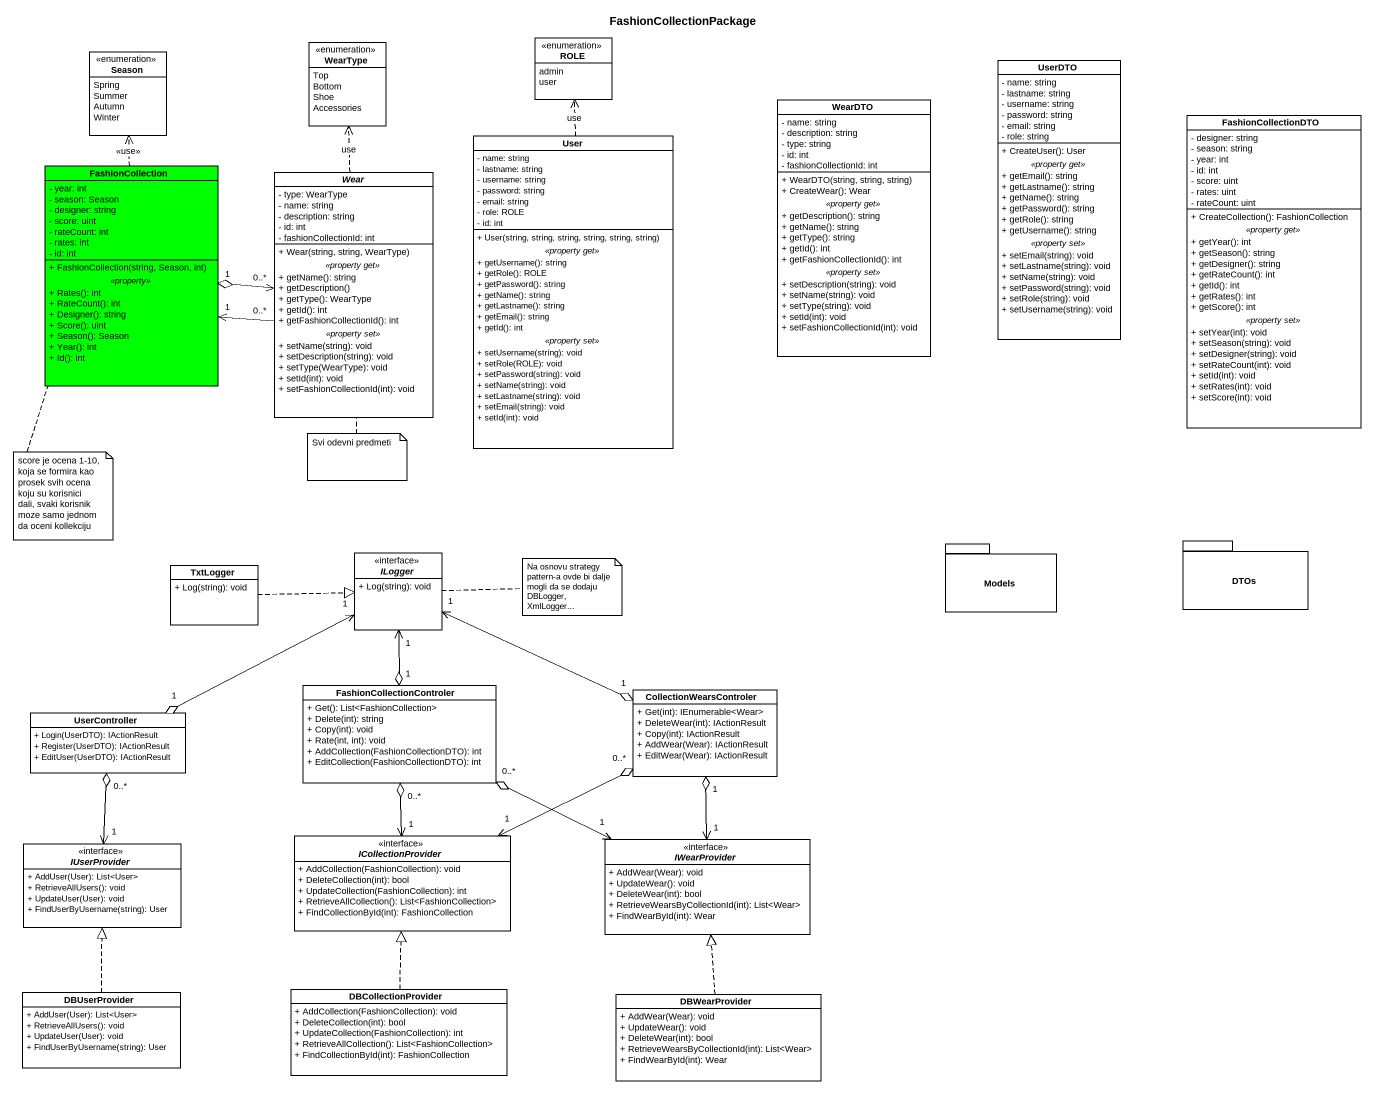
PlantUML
@startuml
title FashionCollectionPackage
hide circle
hide empty members
skinparam classAttributeIconSize 0
enum WearType {
  Top
  Bottom
  Shoe
  Accessories
}
enum ROLE {
  admin
  user
}
enum Season {
  Spring
  Summer
  Autumn
  Winter
}
class UserDTO {
  - name: string
  - lastname: string
  - username: string
  - password: string
  - email: string
  - role: string
  --
  + CreateUser(): User
  .. <<property get>> ..
  + getEmail(): string
  + getLastname(): string
  + getName(): string
  + getPassword(): string
  + getRole(): string
  + getUsername(): string
  .. <<property set>> ..
  + setEmail(string): void
  + setLastname(string): void
  + setName(string): void
  + setPassword(string): void
  + setRole(string): void
  + setUsername(string): void
}
class WearDTO {
  - name: string
  - description: string
  - type: string
  - id: int
  - fashionCollectionId: int
  --
  + WearDTO(string, string, string)
  + CreateWear(): Wear
  .. <<property get>> ..
  + getDescription(): string
  + getName(): string
  + getType(): string
  + getId(): int
  + getFashionCollectionId(): int
  .. <<property set>> ..
  + setDescription(string): void
  + setName(string): void
  + setType(string): void
  + setId(int): void
  + setFashionCollectionId(int): void
}
class FashionCollectionDTO {
  - designer: string
  - season: string
  - year: int
  - id: int
  - score: uint
  - rates: uint
  - rateCount: uint
  --
  + CreateCollection(): FashionCollection
  .. <<property get>> ..
  + getYear(): int
  + getSeason(): string
  + getDesigner(): string
  + getRateCount(): int
  + getId(): int
  + getRates(): int
  + getScore(): int
  .. <<property set>> ..
  + setYear(int): void
  + setSeason(string): void
  + setDesigner(string): void
  + setRateCount(int): void
  + setId(int): void
  + setRates(int): void
  + setScore(int): void
}
class User {
  - name: string
  - lastname: string
  - username: string
  - password: string
  - email: string
  - role: ROLE
  - id: int
  --
  + User(string, string, string, string, string, string)
  .. <<property get>> ..
  + getUsername(): string
  + getRole(): ROLE
  + getPassword(): string
  + getName(): string
  + getLastname(): string
  + getEmail(): string
  + getId(): int
  .. <<property set>> ..
  + setUsername(string): void
  + setRole(ROLE): void
  + setPassword(string): void
  + setName(string): void
  + setLastname(string): void
  + setEmail(string): void
  + setId(int): void
}
class FashionCollection #00FF00 {
  - year: int
  - season: Season
  - designer: string
  - score: uint
  - rateCount: int
  - rates: int
  - id: int
  --
  + FashionCollection(string, Season, int)
  .. <<property>> ..
  + Rates(): int
  + RateCount(): int
  + Designer(): string
  + Score(): uint
  + Season(): Season
  + Year(): int
  + Id(): int
}
abstract class Wear {
  - type: WearType
  - name: string
  - description: string
  - id: int
  - fashionCollectionId: int
  --
  + Wear(string, string, WearType)
  .. <<property get>> ..
  + getName(): string
  + getDescription()
  + getType(): WearType
  + getId(): int
  + getFashionCollectionId(): int
  .. <<property set>> ..
  + setName(string): void
  + setDescription(string): void
  + setType(WearType): void
  + setId(int): void
  + setFashionCollectionId(int): void
}
package Models {
}
package DTOs {
}
class TxtLogger {
  + Log(string): void
}
interface ILogger {
  + Log(string): void
}
class FashionCollectionControler {
  + Get(): List<FashionCollection>
  + Delete(int): string
  + Copy(int): void
  + Rate(int, int): void
  + AddCollection(FashionCollectionDTO): int
  + EditCollection(FashionCollectionDTO): int
}
class CollectionWearsControler {
  + Get(int): IEnumerable<Wear>
  + DeleteWear(int): IActionResult
  + Copy(int): IActionResult
  + AddWear(Wear): IActionResult
  + EditWear(Wear): IActionResult
}
class UserController {
  + Login(UserDTO): IActionResult
  + Register(UserDTO): IActionResult
  + EditUser(UserDTO): IActionResult
}
interface IUserProvider {
  + AddUser(User): List<User>
  + RetrieveAllUsers(): void
  + UpdateUser(User): void
  + FindUserByUsername(string): User
}
interface ICollectionProvider {
  + AddCollection(FashionCollection): void
  + DeleteCollection(int): bool
  + UpdateCollection(FashionCollection): int
  + RetrieveAllCollection(): List<FashionCollection>
  + FindCollectionById(int): FashionCollection
}
interface IWearProvider {
  + AddWear(Wear): void
  + UpdateWear(): void
  + DeleteWear(int): bool
  + RetrieveWearsByCollectionId(int): List<Wear>
  + FindWearById(int): Wear
}
class DBUserProvider {
  + AddUser(User): List<User>
  + RetrieveAllUsers(): void
  + UpdateUser(User): void
  + FindUserByUsername(string): User
}
class DBCollectionProvider {
  + AddCollection(FashionCollection): void
  + DeleteCollection(int): bool
  + UpdateCollection(FashionCollection): int
  + RetrieveAllCollection(): List<FashionCollection>
  + FindCollectionById(int): FashionCollection
}
class DBWearProvider {
  + AddWear(Wear): void
  + UpdateWear(): void
  + DeleteWear(int): bool
  + RetrieveWearsByCollectionId(int): List<Wear>
  + FindWearById(int): Wear
}
User .up.> ROLE : use
FashionCollection .up.> Season : <<use>>
FashionCollection "1" <-right- "0..*" Wear
Wear .up.> WearType : use
Wear "0..*" <-left-o "1" FashionCollection
TxtLogger .right.|> ILogger
ILogger "1" <--o "1" FashionCollectionControler
ILogger "1" <-right-o "1" CollectionWearsControler
ILogger "1" <-left-o "1" UserController
IUserProvider "1" <-up-o "0..*" UserController
ICollectionProvider "1" <-up-o "0..*" FashionCollectionControler
ICollectionProvider "1" <-right-o "0..*" CollectionWearsControler
IWearProvider "1" <-left-o "0..*" FashionCollectionControler
IWearProvider "1" <-up-o "1" CollectionWearsControler
DBUserProvider .up.|> IUserProvider
DBCollectionProvider .up.|> ICollectionProvider
DBWearProvider .up.|> IWearProvider
note bottom of Wear : Svi odevni predmeti
note bottom of FashionCollection : score je ocena 1-10, koja se formira kao prosek svih ocena koju su korisnici dali, svaki korisnik moze samo jednom da oceni kollekciju
note right of ILogger : Na osnovu strategy pattern-a ovde bi dalje mogli da se dodaju DBLogger, XmlLogger...
@enduml
